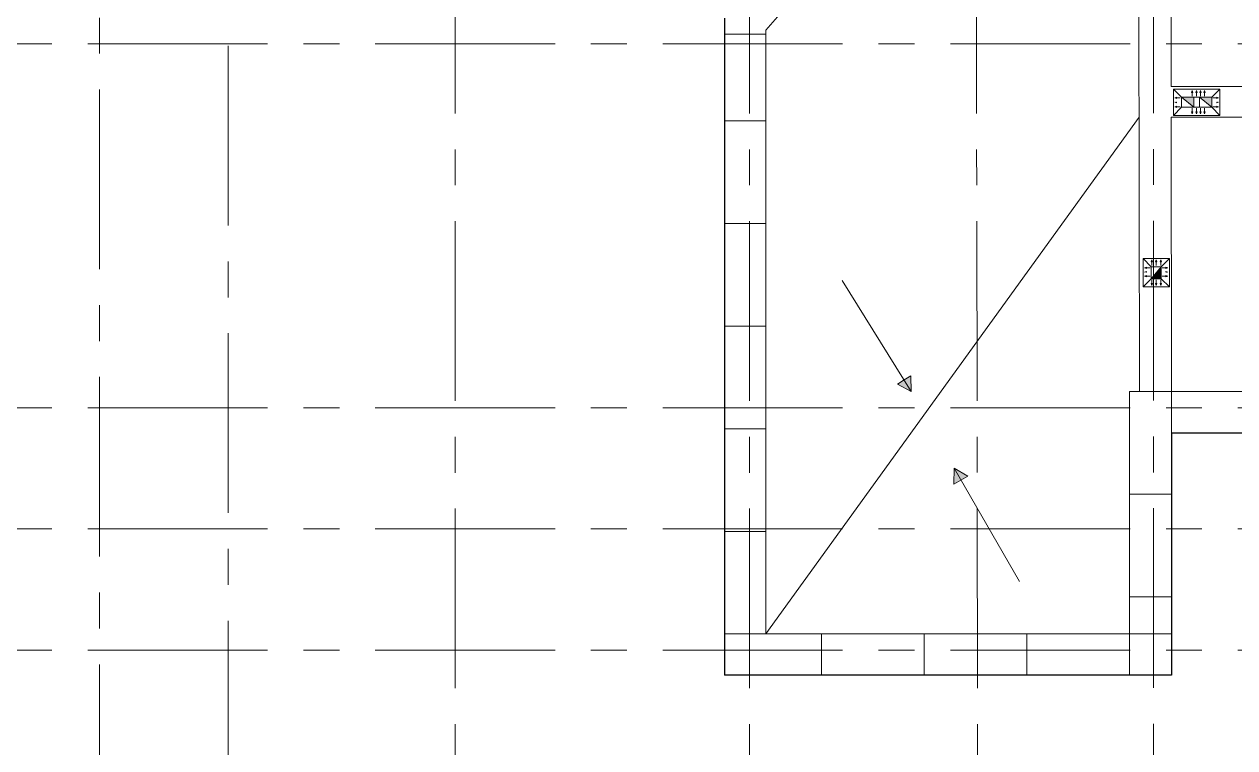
# Model space of a CAD drawing. Header units: millimetres. Extents: x -689206 to 4969298, y -1019800 to 703299.
# Drawn here: x 806179 to 821151, y -371521 to -362567 of the extents above; entities that cross this region are included whole.
import ezdxf

# ---------------------------------------------------------------- set-up
doc = ezdxf.new("R2010")
doc.units = ezdxf.units.MM
doc.linetypes.add('JIS_02_4.0', pattern=[5.5, 4, -1.5])
doc.linetypes.add('осеваяX2', pattern=[101.6, 63.5, -12.7, 12.7, -12.7])
doc.layers.add('кровля', color=211, linetype='Continuous')
doc.layers.add('четотам', color=7, linetype='Continuous')
for name, color, linetype, lineweight in [('несущие', 7, 'Continuous', 30), ('ОКНА', 250, 'Continuous', 20), ('ПЕРЕГОРОДКИ', 252, 'Continuous', 9), ('РАЗМЕРЫ', 7, 'Continuous', 9), ('сваи', 7, 'JIS_02_4.0', 30), ('стены', 7, 'Continuous', 20)]:
    doc.layers.add(name, color=color, linetype=linetype, lineweight=lineweight)

msp = doc.modelspace()

# ---------------------------------------------------------------- hatches: boundary and pattern name
at = {"layer": 'кровля', "lineweight": 5}
h = msp.add_hatch(color=7, dxfattribs=at)
h.dxf.hatch_style = 1
h.paths.add_polyline_path([(820407.1, -363477.2), (820430.8, -363485.4), (820430.8, -363477.2)])
h.paths.add_polyline_path([(820407.1, -363477.2), (820430.8, -363477.2), (820430.8, -363469.1)])
h = msp.add_hatch(color=7, dxfattribs=at)
h.dxf.hatch_style = 1
h.paths.add_polyline_path([(820624.4, -363412.2), (820632.6, -363412.2), (820624.4, -363388.5)])
h.paths.add_polyline_path([(820616.3, -363412.2), (820624.4, -363412.2), (820624.4, -363388.5)])
h = msp.add_hatch(color=7, dxfattribs=at)
h.dxf.hatch_style = 1
h.paths.add_polyline_path([(820675.7, -363388.5), (820667.5, -363412.2), (820675.7, -363412.2)])
h.paths.add_polyline_path([(820675.7, -363388.5), (820675.7, -363412.2), (820683.8, -363412.2)])
h = msp.add_hatch(color=7, dxfattribs=at)
h.dxf.hatch_style = 1
h.paths.add_polyline_path([(820726.9, -363388.5), (820718.8, -363412.2), (820726.9, -363412.2)])
h.paths.add_polyline_path([(820726.9, -363388.5), (820726.9, -363412.2), (820735.1, -363412.2)])
h = msp.add_hatch(color=7, dxfattribs=at)
h.dxf.hatch_style = 1
h.paths.add_polyline_path([(820776.7, -363388.5), (820768.6, -363412.2), (820776.7, -363412.2)])
h.paths.add_polyline_path([(820776.7, -363388.5), (820776.7, -363412.2), (820784.9, -363412.2)])
h = msp.add_hatch(color=7, dxfattribs=at)
h.dxf.hatch_style = 1
h.paths.add_polyline_path([(820927.4, -363477.2), (820927.4, -363485.4), (820951, -363477.2)])
h.paths.add_polyline_path([(820927.4, -363469.1), (820927.4, -363477.2), (820951, -363477.2)])
h = msp.add_hatch(color=7, dxfattribs=at)
h.dxf.hatch_style = 1
h.paths.add_polyline_path([(820407.1, -363532.5), (820430.8, -363540.6), (820430.8, -363532.5)])
h.paths.add_polyline_path([(820407.1, -363532.5), (820430.8, -363532.5), (820430.8, -363524.4)])
h = msp.add_hatch(color=7, dxfattribs=at)
h.dxf.hatch_style = 1
h.paths.add_polyline_path([(820430.8, -363587.8), (820430.8, -363579.6), (820407.1, -363587.8)])
h.paths.add_polyline_path([(820430.8, -363595.9), (820430.8, -363587.8), (820407.1, -363587.8)])
h = msp.add_hatch(color=7, dxfattribs=at)
h.dxf.hatch_style = 1
h.paths.add_polyline_path([(820624.4, -363676.5), (820632.6, -363652.8), (820624.4, -363652.8)])
h.paths.add_polyline_path([(820624.4, -363676.5), (820624.4, -363652.8), (820616.3, -363652.8)])
h = msp.add_hatch(color=7, dxfattribs=at)
h.dxf.hatch_style = 1
h.paths.add_polyline_path([(820675.7, -363652.8), (820667.5, -363652.8), (820675.7, -363676.5)])
h.paths.add_polyline_path([(820683.8, -363652.8), (820675.7, -363652.8), (820675.7, -363676.5)])
h = msp.add_hatch(color=7, dxfattribs=at)
h.dxf.hatch_style = 1
h.paths.add_polyline_path([(820726.9, -363652.8), (820718.8, -363652.8), (820726.9, -363676.5)])
h.paths.add_polyline_path([(820735.1, -363652.8), (820726.9, -363652.8), (820726.9, -363676.5)])
h = msp.add_hatch(color=7, dxfattribs=at)
h.dxf.hatch_style = 1
h.paths.add_polyline_path([(820776.7, -363652.8), (820768.6, -363652.8), (820776.7, -363676.5)])
h.paths.add_polyline_path([(820784.9, -363652.8), (820776.7, -363652.8), (820776.7, -363676.5)])
h = msp.add_hatch(color=7, dxfattribs=at)
h.dxf.hatch_style = 1
h.paths.add_polyline_path([(820927.4, -363532.5), (820927.4, -363540.6), (820951, -363532.5)])
h.paths.add_polyline_path([(820927.4, -363524.4), (820927.4, -363532.5), (820951, -363532.5)])
h = msp.add_hatch(color=7, dxfattribs=at)
h.dxf.hatch_style = 1
h.paths.add_polyline_path([(820951, -363587.8), (820927.4, -363579.6), (820927.4, -363587.8)])
h.paths.add_polyline_path([(820951, -363587.8), (820927.4, -363587.8), (820927.4, -363595.9)])
at = {"layer": 'кровля', "lineweight": 5, "true_color": 0x000000}
h = msp.add_hatch(color=18, dxfattribs=at)
h.dxf.hatch_style = 1
h.paths.add_polyline_path([(820035.1, -365583), (820058.7, -365591.2), (820058.7, -365583)])
h.paths.add_polyline_path([(820035.1, -365583), (820058.7, -365583), (820058.7, -365574.9)])
h = msp.add_hatch(color=18, dxfattribs=at)
h.dxf.hatch_style = 1
h.paths.add_polyline_path([(820123.8, -365507.3), (820131.9, -365507.3), (820123.8, -365483.7)])
h.paths.add_polyline_path([(820115.7, -365507.3), (820123.8, -365507.3), (820123.8, -365483.7)])
h = msp.add_hatch(color=18, dxfattribs=at)
h.dxf.hatch_style = 1
h.paths.add_polyline_path([(820179.1, -365507.3), (820187.2, -365507.3), (820179.1, -365483.7)])
h.paths.add_polyline_path([(820170.9, -365507.3), (820179.1, -365507.3), (820179.1, -365483.7)])
h = msp.add_hatch(color=18, dxfattribs=at)
h.dxf.hatch_style = 1
h.paths.add_polyline_path([(820234.4, -365483.7), (820226.2, -365507.3), (820234.4, -365507.3)])
h.paths.add_polyline_path([(820234.4, -365483.7), (820234.4, -365507.3), (820242.5, -365507.3)])
h = msp.add_hatch(color=18, dxfattribs=at)
h.dxf.hatch_style = 1
h.paths.add_polyline_path([(820299.4, -365583), (820299.4, -365591.2), (820323.1, -365583)])
h.paths.add_polyline_path([(820299.4, -365574.9), (820299.4, -365583), (820323.1, -365583)])
h = msp.add_hatch(color=18, dxfattribs=at)
h.dxf.hatch_style = 1
h.paths.add_polyline_path([(820035.1, -365634.3), (820058.7, -365642.4), (820058.7, -365634.3)])
h.paths.add_polyline_path([(820035.1, -365634.3), (820058.7, -365634.3), (820058.7, -365626.2)])
h = msp.add_hatch(color=18, dxfattribs=at)
h.dxf.hatch_style = 1
h.paths.add_polyline_path([(820058.7, -365685.5), (820058.7, -365677.4), (820035.1, -365685.5)])
h.paths.add_polyline_path([(820058.7, -365693.7), (820058.7, -365685.5), (820035.1, -365685.5)])
h = msp.add_hatch(color=18, dxfattribs=at)
h.dxf.hatch_style = 1
h.paths.add_polyline_path([(820299.4, -365634.3), (820299.4, -365642.4), (820323.1, -365634.3)])
h.paths.add_polyline_path([(820299.4, -365626.2), (820299.4, -365634.3), (820323.1, -365634.3)])
h = msp.add_hatch(color=18, dxfattribs=at)
h.dxf.hatch_style = 1
h.paths.add_polyline_path([(820323.1, -365685.5), (820299.4, -365677.4), (820299.4, -365685.5)])
h.paths.add_polyline_path([(820323.1, -365685.5), (820299.4, -365685.5), (820299.4, -365693.7)])
h = msp.add_hatch(color=18, dxfattribs=at)
h.dxf.hatch_style = 1
h.paths.add_polyline_path([(820123.8, -365801.3), (820131.9, -365777.7), (820123.8, -365777.7)])
h.paths.add_polyline_path([(820123.8, -365801.3), (820123.8, -365777.7), (820115.7, -365777.7)])
h = msp.add_hatch(color=18, dxfattribs=at)
h.dxf.hatch_style = 1
h.paths.add_polyline_path([(820179.1, -365801.3), (820187.2, -365777.7), (820179.1, -365777.7)])
h.paths.add_polyline_path([(820179.1, -365801.3), (820179.1, -365777.7), (820170.9, -365777.7)])
h = msp.add_hatch(color=18, dxfattribs=at)
h.dxf.hatch_style = 1
h.paths.add_polyline_path([(820234.4, -365777.7), (820226.2, -365777.7), (820234.4, -365801.3)])
h.paths.add_polyline_path([(820242.5, -365777.7), (820234.4, -365777.7), (820234.4, -365801.3)])
at = {"layer": 'РАЗМЕРЫ', "lineweight": 5, "ltscale": 150}
h = msp.add_hatch(color=256, dxfattribs=at)
h.dxf.hatch_style = 1
h.paths.add_polyline_path([(820866, -363595), (820866, -363470), (820716, -363470)])
h.paths.add_polyline_path([(820642.2, -363595), (820642.2, -363470), (820492.2, -363470)])
h = msp.add_hatch(color=256, dxfattribs=at)
h.dxf.hatch_style = 1
h.paths.add_polyline_path([(820241.6, -365717.5), (820241.6, -365567.5), (820116.6, -365717.5)])
at = {"layer": 'сваи', "linetype": 'ByBlock', "lineweight": 20, "ltscale": 35}
h = msp.add_hatch(color=256, dxfattribs=at)
h.dxf.hatch_style = 1
h.paths.add_polyline_path([(823329.1, -362682.5), (823199.1, -362682.5), (823225.4, -362773.5), (823329.1, -362773.5)])
h.paths.add_polyline_path([(823499.1, -362682.5), (823329.1, -362682.5), (823329.1, -362773.5), (823464.7, -362773.5)])
h.paths.add_polyline_path([(823329.1, -362810.3), (823236, -362810.3), (823329.1, -363132.5)])
h.paths.add_polyline_path([(823450.8, -362810.3), (823329.1, -362810.3), (823329.1, -363132.5)])
h.paths.add_polyline_path([(823464.7, -362773.5), (823329.1, -362773.5), (823329.1, -362810.3), (823450.8, -362810.3)])
h.paths.add_polyline_path([(823329.1, -362773.5), (823225.4, -362773.5), (823236, -362810.3), (823329.1, -362810.3)])
h.paths.add_polyline_path([(826749.1, -362463.5), (826691.6, -362463.5), (826749.1, -362662.5)])
h.paths.add_polyline_path([(826824.3, -362463.5), (826749.1, -362463.5), (826749.1, -362662.5)])
h.paths.add_polyline_path([(826749.1, -362212.5), (826619.1, -362212.5), (826691.6, -362463.5), (826749.1, -362463.5)])
h.paths.add_polyline_path([(826919.1, -362212.5), (826749.1, -362212.5), (826749.1, -362463.5), (826824.3, -362463.5)])
h.paths.add_polyline_path([(826769.1, -364172.5), (826599.1, -364622.5), (826769.1, -364622.5)])
h.paths.add_polyline_path([(826769.1, -364172.5), (826769.1, -364622.5), (826899.1, -364622.5)])
h.paths.add_polyline_path([(823269.1, -364252.5), (823269.1, -364702.5), (823399.1, -364702.5)])
h.paths.add_polyline_path([(823269.1, -364252.5), (823099.1, -364702.5), (823269.1, -364702.5)])
h.paths.add_polyline_path([(817060.2, -366969.6), (816977.7, -367020.9), (817149.1, -367112.5)])
h.paths.add_polyline_path([(817145.3, -366916.7), (817060.2, -366969.6), (817149.1, -367112.5)])
h.paths.add_polyline_path([(817679.1, -368062.5), (817676.5, -368258.3), (817763.2, -368208.2)])
h.paths.add_polyline_path([(817679.1, -368062.5), (817763.2, -368208.2), (817847.4, -368159.6)])
h.paths.add_polyline_path([(834279.1, -364382.5), (834109.1, -364832.5), (834279.1, -364832.5)])
h.paths.add_polyline_path([(834279.1, -364382.5), (834279.1, -364832.5), (834409.1, -364832.5)])
h.paths.add_polyline_path([(834429.1, -362612.3), (834259.1, -362612.3), (834259.1, -362763.5), (834371.9, -362763.5)])
h.paths.add_polyline_path([(834259.1, -362612.3), (834129.1, -362612.3), (834172.8, -362763.5), (834259.1, -362763.5)])
h.paths.add_polyline_path([(834354.3, -362810.3), (834259.1, -362810.3), (834259.1, -363062.3)])
h.paths.add_polyline_path([(834259.1, -362810.3), (834186.3, -362810.3), (834259.1, -363062.3)])
h.paths.add_polyline_path([(834371.9, -362763.5), (834259.1, -362763.5), (834259.1, -362810.3), (834354.3, -362810.3)])
h.paths.add_polyline_path([(834259.1, -362763.5), (834172.8, -362763.5), (834186.3, -362810.3), (834259.1, -362810.3)])
h.paths.add_polyline_path([(839102.8, -367962.5), (838982, -368079.7), (839049.6, -368149.4)])
h.paths.add_polyline_path([(839102.8, -367962.5), (838912.3, -368007.8), (838982, -368079.7)])
h.paths.add_polyline_path([(839836, -367038.5), (839752.8, -366982.7), (839659.1, -367122.5)])
h.paths.add_polyline_path([(839752.8, -366982.7), (839672.1, -366928.6), (839659.1, -367122.5)])

# ---------------------------------------------------------------- linework, layer by layer
at = {"layer": 'кровля', "color": 7, "lineweight": 5}
for p, q in [((820492.2, -363470), (820392.2, -363370)), ((820407.1, -363477.2), (820430.8, -363469.1)), ((820477.1, -363477.2), (820407.1, -363477.2)), ((820407.1, -363477.2), (820430.8, -363485.4)), ((820430.8, -363469.1), (820430.8, -363477.2)), ((820430.8, -363485.4), (820430.8, -363477.2)), ((820624.4, -363388.5), (820616.3, -363412.2)), ((820616.3, -363412.2), (820624.4, -363412.2)), ((820624.4, -363458.5), (820624.4, -363388.5)), ((820624.4, -363388.5), (820632.6, -363412.2)), ((820632.6, -363412.2), (820624.4, -363412.2)), ((820675.7, -363388.5), (820667.5, -363412.2)), ((820667.5, -363412.2), (820675.7, -363412.2)), ((820675.7, -363458.5), (820675.7, -363388.5)), ((820675.7, -363388.5), (820683.8, -363412.2)), ((820683.8, -363412.2), (820675.7, -363412.2)), ((820726.9, -363388.5), (820718.8, -363412.2)), ((820718.8, -363412.2), (820726.9, -363412.2)), ((820726.9, -363458.5), (820726.9, -363388.5)), ((820726.9, -363388.5), (820735.1, -363412.2)), ((820735.1, -363412.2), (820726.9, -363412.2)), ((820776.7, -363388.5), (820768.6, -363412.2)), ((820768.6, -363412.2), (820776.7, -363412.2)), ((820776.7, -363458.5), (820776.7, -363388.5)), ((820776.7, -363388.5), (820784.9, -363412.2)), ((820784.9, -363412.2), (820776.7, -363412.2)), ((820866, -363470), (820966, -363370)), ((820881, -363477.2), (820951, -363477.2)), ((820951, -363477.2), (820927.4, -363469.1)), ((820927.4, -363469.1), (820927.4, -363477.2)), ((820951, -363477.2), (820927.4, -363485.4)), ((820927.4, -363485.4), (820927.4, -363477.2)), ((820492.2, -363595), (820392.2, -363695)), ((820407.1, -363532.5), (820430.8, -363540.6)), ((820407.1, -363587.8), (820430.8, -363579.6)), ((820477.1, -363587.8), (820407.1, -363587.8)), ((820407.1, -363587.8), (820430.8, -363595.9)), ((820430.8, -363540.6), (820430.8, -363532.5)), ((820430.8, -363579.6), (820430.8, -363587.8)), ((820430.8, -363595.9), (820430.8, -363587.8)), ((820624.4, -363676.5), (820616.3, -363652.8)), ((820616.3, -363652.8), (820624.4, -363652.8)), ((820624.4, -363606.5), (820624.4, -363676.5)), ((820624.4, -363676.5), (820632.6, -363652.8)), ((820632.6, -363652.8), (820624.4, -363652.8)), ((820675.7, -363676.5), (820667.5, -363652.8)), ((820667.5, -363652.8), (820675.7, -363652.8)), ((820675.7, -363606.5), (820675.7, -363676.5)), ((820675.7, -363676.5), (820683.8, -363652.8)), ((820683.8, -363652.8), (820675.7, -363652.8)), ((820726.9, -363676.5), (820718.8, -363652.8)), ((820718.8, -363652.8), (820726.9, -363652.8)), ((820726.9, -363606.5), (820726.9, -363676.5)), ((820726.9, -363676.5), (820735.1, -363652.8)), ((820735.1, -363652.8), (820726.9, -363652.8)), ((820776.7, -363676.5), (820768.6, -363652.8)), ((820768.6, -363652.8), (820776.7, -363652.8)), ((820776.7, -363606.5), (820776.7, -363676.5)), ((820776.7, -363676.5), (820784.9, -363652.8)), ((820784.9, -363652.8), (820776.7, -363652.8)), ((820866, -363595), (820966, -363695)), ((820881, -363587.8), (820951, -363587.8)), ((820951, -363532.5), (820927.4, -363540.6)), ((820927.4, -363540.6), (820927.4, -363532.5)), ((820951, -363587.8), (820927.4, -363579.6)), ((820927.4, -363579.6), (820927.4, -363587.8)), ((820951, -363587.8), (820927.4, -363595.9)), ((820927.4, -363595.9), (820927.4, -363587.8))]:
    msp.add_line(p, q, dxfattribs=at)
at = {"layer": 'кровля', "color": 18, "lineweight": 5, "true_color": 0x000000}
for p, q in [((820116.6, -365567.5), (820016.6, -365467.5)), ((820035.1, -365583), (820058.7, -365574.9)), ((820105.1, -365583), (820035.1, -365583)), ((820035.1, -365583), (820058.7, -365591.2)), ((820058.7, -365574.9), (820058.7, -365583)), ((820058.7, -365591.2), (820058.7, -365583)), ((820123.8, -365483.7), (820115.7, -365507.3)), ((820115.7, -365507.3), (820123.8, -365507.3)), ((820123.8, -365553.7), (820123.8, -365483.7)), ((820123.8, -365483.7), (820131.9, -365507.3)), ((820131.9, -365507.3), (820123.8, -365507.3)), ((820179.1, -365483.7), (820170.9, -365507.3)), ((820170.9, -365507.3), (820179.1, -365507.3)), ((820179.1, -365553.7), (820179.1, -365483.7)), ((820179.1, -365483.7), (820187.2, -365507.3)), ((820187.2, -365507.3), (820179.1, -365507.3)), ((820234.4, -365483.7), (820226.2, -365507.3)), ((820226.2, -365507.3), (820234.4, -365507.3)), ((820234.4, -365553.7), (820234.4, -365483.7)), ((820234.4, -365483.7), (820242.5, -365507.3)), ((820242.5, -365507.3), (820234.4, -365507.3)), ((820241.6, -365567.5), (820341.6, -365467.5)), ((820253.1, -365583), (820323.1, -365583)), ((820323.1, -365583), (820299.4, -365574.9)), ((820299.4, -365574.9), (820299.4, -365583)), ((820323.1, -365583), (820299.4, -365591.2)), ((820299.4, -365591.2), (820299.4, -365583)), ((820116.6, -365717.5), (820016.6, -365817.5)), ((820035.1, -365634.3), (820058.7, -365626.2)), ((820035.1, -365685.5), (820058.7, -365677.4)), ((820105.1, -365685.5), (820035.1, -365685.5)), ((820035.1, -365685.5), (820058.7, -365693.7)), ((820058.7, -365626.2), (820058.7, -365634.3)), ((820058.7, -365677.4), (820058.7, -365685.5)), ((820058.7, -365693.7), (820058.7, -365685.5)), ((820123.8, -365731.3), (820123.8, -365801.3)), ((820179.1, -365731.3), (820179.1, -365801.3)), ((820234.4, -365731.3), (820234.4, -365801.3)), ((820241.6, -365717.5), (820341.6, -365817.5)), ((820253.1, -365685.5), (820323.1, -365685.5)), ((820323.1, -365634.3), (820299.4, -365626.2)), ((820299.4, -365626.2), (820299.4, -365634.3)), ((820323.1, -365685.5), (820299.4, -365677.4)), ((820299.4, -365677.4), (820299.4, -365685.5)), ((820323.1, -365685.5), (820299.4, -365693.7)), ((820299.4, -365693.7), (820299.4, -365685.5)), ((820123.8, -365801.3), (820115.7, -365777.7)), ((820115.7, -365777.7), (820123.8, -365777.7)), ((820123.8, -365801.3), (820131.9, -365777.7)), ((820131.9, -365777.7), (820123.8, -365777.7)), ((820179.1, -365801.3), (820170.9, -365777.7)), ((820170.9, -365777.7), (820179.1, -365777.7)), ((820179.1, -365801.3), (820187.2, -365777.7)), ((820187.2, -365777.7), (820179.1, -365777.7)), ((820234.4, -365801.3), (820226.2, -365777.7)), ((820226.2, -365777.7), (820234.4, -365777.7)), ((820234.4, -365801.3), (820242.5, -365777.7)), ((820242.5, -365777.7), (820234.4, -365777.7))]:
    msp.add_line(p, q, dxfattribs=at)
at = {"layer": 'кровля', "color": 7, "lineweight": 5}
for points in [[(820966, -363370), (820966, -363695), (820392.2, -363695), (820392.2, -363370)], [(820866, -363470), (820866, -363595), (820492.2, -363595), (820492.2, -363470)]]:
    msp.add_lwpolyline(points, close=True, dxfattribs=at)
at = {"layer": 'кровля', "color": 18, "lineweight": 5, "true_color": 0x000000}
for points in [[(820016.6, -365467.5), (820341.6, -365467.5), (820341.6, -365817.5), (820016.6, -365817.5)], [(820116.6, -365567.5), (820241.6, -365567.5), (820241.6, -365717.5), (820116.6, -365717.5)]]:
    msp.add_lwpolyline(points, close=True, dxfattribs=at)
at = {"layer": 'несущие', "lineweight": 20}
msp.add_line((819970.2, -367112.3), (819850.2, -367112.3), dxfattribs=at)
at = {"layer": 'несущие', "lineweight": 13}
msp.add_line((825020.2, -367112.3), (820367, -367112.3), dxfattribs=at)
at = {"layer": 'несущие', "color": 0}
for p, q in [((820367.3, -367622.3), (836490.2, -367622.3)), ((820368.2, -367792.3), (820368.2, -370622.3))]:
    msp.add_line(p, q, dxfattribs=at)
at = {"layer": 'ОКНА', "color": 0}
msp.add_line((815350.1, -369664.7), (815350.1, -369864.7), dxfattribs=at)
at = {"layer": 'ПЕРЕГОРОДКИ', "linetype": 'ByBlock', "lineweight": 13}
msp.add_line((820368.2, -370112.3), (814840.1, -370112.3), dxfattribs=at)
at = {"layer": 'ПЕРЕГОРОДКИ', "color": 18, "linetype": 'ByBlock', "lineweight": 30, "true_color": 0x000000}
msp.add_line((820368.2, -370622.3), (814840.1, -370622.3), dxfattribs=at)
at = {"layer": 'РАЗМЕРЫ', "linetype": 'осеваяX2', "lineweight": 5, "ltscale": 35}
for p, q in [((808700.1, -379282.6), (808700.1, -329444.9)), ((811510.8, -329444.9), (811510.8, -379282.6)), ((817902.3, -329444.9), (817982.3, -379282.6)), ((820146.3, -329441.3), (820146.3, -379282.6)), ((807110.8, -342040.3), (807110.8, -379282.6))]:
    msp.add_line(p, q, dxfattribs=at)
at = {"layer": 'РАЗМЕРЫ', "linetype": 'ByBlock', "lineweight": 9, "ltscale": 35}
for p, q in [((814840.1, -363762.3), (814840.1, -362690.3)), ((814840.1, -362690.3), (815350.1, -362690.3)), ((815350.1, -363762.3), (814840.1, -363762.3)), ((815350.1, -365032.3), (815350.1, -363762.3)), ((814840.1, -366302.3), (814840.1, -365032.3)), ((814840.1, -365032.3), (815350.1, -365032.3)), ((815350.1, -366302.3), (814840.1, -366302.3)), ((815350.1, -367572.3), (815350.1, -366302.3)), ((820367.3, -367622.3), (820366.9, -367090.2)), ((819850.2, -367112.3), (819850.2, -368382.3)), ((820367, -367112.3), (819970.2, -367112.7)), ((814840.1, -368842.3), (814840.1, -367572.3)), ((814840.1, -367572.3), (815350.1, -367572.3)), ((819850.2, -368382.3), (820368.2, -368382.3)), ((820368.2, -368382.3), (820368.2, -369652.3)), ((815350.1, -368842.3), (814840.1, -368842.3)), ((815350.1, -370112.3), (815350.1, -368842.3)), ((820368.2, -369652.3), (819850.2, -369652.3)), ((819850.2, -369652.3), (819850.2, -370622.3)), ((816040.2, -370112.3), (814840.1, -370112.3)), ((816040.2, -370622.3), (816040.2, -370112.3)), ((818580.2, -370112.3), (817310.2, -370112.3)), ((817310.2, -370112.3), (817310.2, -370622.3)), ((818580.2, -370622.3), (818580.2, -370112.3)), ((817310.2, -370622.3), (816040.2, -370622.3)), ((819850.2, -370622.3), (818580.2, -370622.3))]:
    msp.add_line(p, q, dxfattribs=at)
at = {"layer": 'РАЗМЕРЫ', "linetype": 'ByBlock', "lineweight": 13}
for p, q in [((824640.2, -363340.1), (820363.4, -363340.1)), ((824640.2, -363713.7), (820363.7, -363717.8))]:
    msp.add_line(p, q, dxfattribs=at)
at = {"layer": 'сваи', "lineweight": 13, "ltscale": 15000}
msp.add_line((819967, -363718.1), (815350.1, -370112.3), dxfattribs=at)
at = {"layer": 'сваи', "lineweight": 9, "ltscale": 15000}
for p, q in [((816295.6, -365739.8), (817149.1, -367112.5)), ((818487.3, -369462.4), (817679.1, -368062.5))]:
    msp.add_line(p, q, dxfattribs=at)
at = {"layer": 'сваи', "lineweight": 20, "ltscale": 15000}
for p, q in [((817060.2, -366969.6), (817145.3, -366916.7)), ((817145.3, -366916.7), (817149.1, -367112.5)), ((816977.7, -367020.9), (817060.2, -366969.6)), ((817149.1, -367112.5), (816977.7, -367020.9)), ((817676.5, -368258.3), (817679.1, -368062.5)), ((817679.1, -368062.5), (817847.4, -368159.6)), ((817763.2, -368208.2), (817676.5, -368258.3)), ((817847.4, -368159.6), (817763.2, -368208.2))]:
    msp.add_line(p, q, dxfattribs=at)
at = {"layer": 'стены', "linetype": 'осеваяX2', "lineweight": 5, "ltscale": 35}
for p, q in [((815150.1, -329444.9), (815150.1, -379282.6)), ((796297.4, -362810.3), (863350.1, -362810.3)), ((796297.4, -367312.3), (863350.1, -367312.3)), ((796297.4, -368812.3), (863350.1, -368812.3)), ((796297.4, -370312.3), (863350.1, -370312.3))]:
    msp.add_line(p, q, dxfattribs=at)
at = {"layer": 'стены', "lineweight": 13}
for p, q in [((815350.1, -362641.7), (818516.9, -359005.8)), ((819963.5, -359965.3), (819970.2, -367112.3)), ((820360.2, -360002.3), (820363.4, -363340.1)), ((820363.7, -363717.8), (820367, -367112.3)), ((819850.2, -367112.3), (819850.2, -370112.3))]:
    msp.add_line(p, q, dxfattribs=at)
at = {"layer": 'стены', "lineweight": 30}
for p, q in [((814840.1, -362492.8), (814840.1, -370622.3)), ((820367.9, -367622.3), (820368.2, -367792.3))]:
    msp.add_line(p, q, dxfattribs=at)
at = {"layer": 'стены', "lineweight": 20}
msp.add_line((815350.1, -362641.7), (815350.1, -370112.3), dxfattribs=at)
at = {"layer": 'стены'}
for p, q in [((815200.1, -362810.3), (815500.1, -362810.3)), ((814840.1, -368579.7), (814840.1, -369250.2))]:
    msp.add_line(p, q, dxfattribs=at)
at = {"layer": 'четотам', "color": 7, "lineweight": 5}
for points in [[(820492.2, -363470), (820642.2, -363470), (820642.2, -363595), (820492.2, -363595), (820492.2, -363470), (820642.2, -363595)], [(820716, -363470), (820866, -363470), (820866, -363595), (820716, -363595), (820716, -363470), (820866, -363595)]]:
    msp.add_lwpolyline(points, dxfattribs=at)
at = {"layer": 'четотам', "color": 18, "lineweight": 5, "true_color": 0x000000}
msp.add_lwpolyline([(820116.6, -365717.5), (820116.6, -365567.5), (820241.6, -365567.5), (820241.6, -365717.5), (820116.6, -365717.5), (820241.6, -365567.5)], dxfattribs=at)
msp.add_lwpolyline([(820116.6, -365717.5), (820116.6, -365567.5), (820241.6, -365567.5), (820241.6, -365717.5), (820116.6, -365717.5), (820241.6, -365567.5)], dxfattribs=at)

doc.saveas('drawing.dxf')
